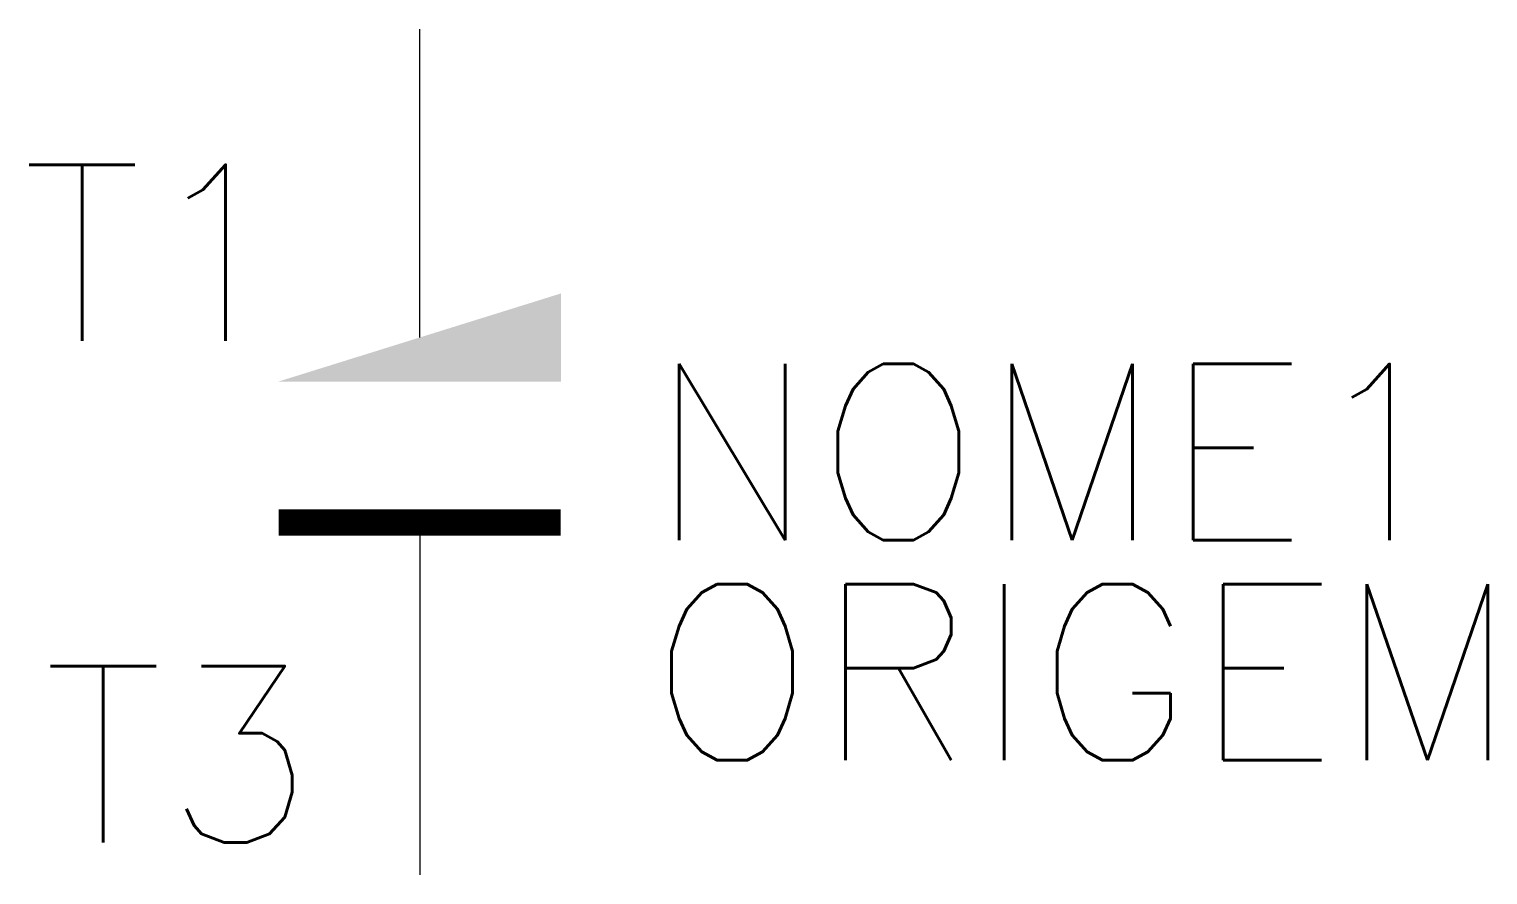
# Model space of a CAD drawing. Extents: x 203.1 to 219.6, y 168.6 to 178.2.
import ezdxf
from ezdxf.enums import TextEntityAlignment as Align

# ---------------------------------------------------------------- set-up
doc = ezdxf.new("R2010")
doc.units = 0
doc.header["$MEASUREMENT"] = 0
doc.layers.get('0').update_dxf_attribs({"linetype": 'CONTINUOUS'})
doc.styles.add('ROMANS', font='romans')

msp = doc.modelspace()

# ---------------------------------------------------------------- linework, layer by layer
for p, q in [((207.51, 174.73), (207.51, 178.23)), ((207.51, 172.63), (207.51, 168.63))]:
    msp.add_line(p, q)
at = {"color": 5, "const_width": 0.3}
msp.add_lwpolyline([(205.91, 172.63), (209.11, 172.63)], dxfattribs=at)
at = {"color": 5}
msp.add_solid([(205.908, 174.23), (209.112, 174.23), (209.112, 175.23)], dxfattribs=at)

# ---------------------------------------------------------------- texts
at = {"style": 'ROMANS'}
for tag, p in [('T1', (204.537, 174.091)), ('T3', (204.778, 168.399))]:
    msp.add_attdef(tag, text='', height=2, dxfattribs=at).set_placement(p, align=Align.BOTTOM_CENTER)
for tag, text, p in [('NOME1', '', (210.11, 173.43)), ('ORIGEM', 'ORIGEM', (210.11, 170.93))]:
    msp.add_attdef(tag, text=text, height=2, dxfattribs=at).set_placement(p, align=Align.MIDDLE_LEFT)

doc.saveas('drawing.dxf')
